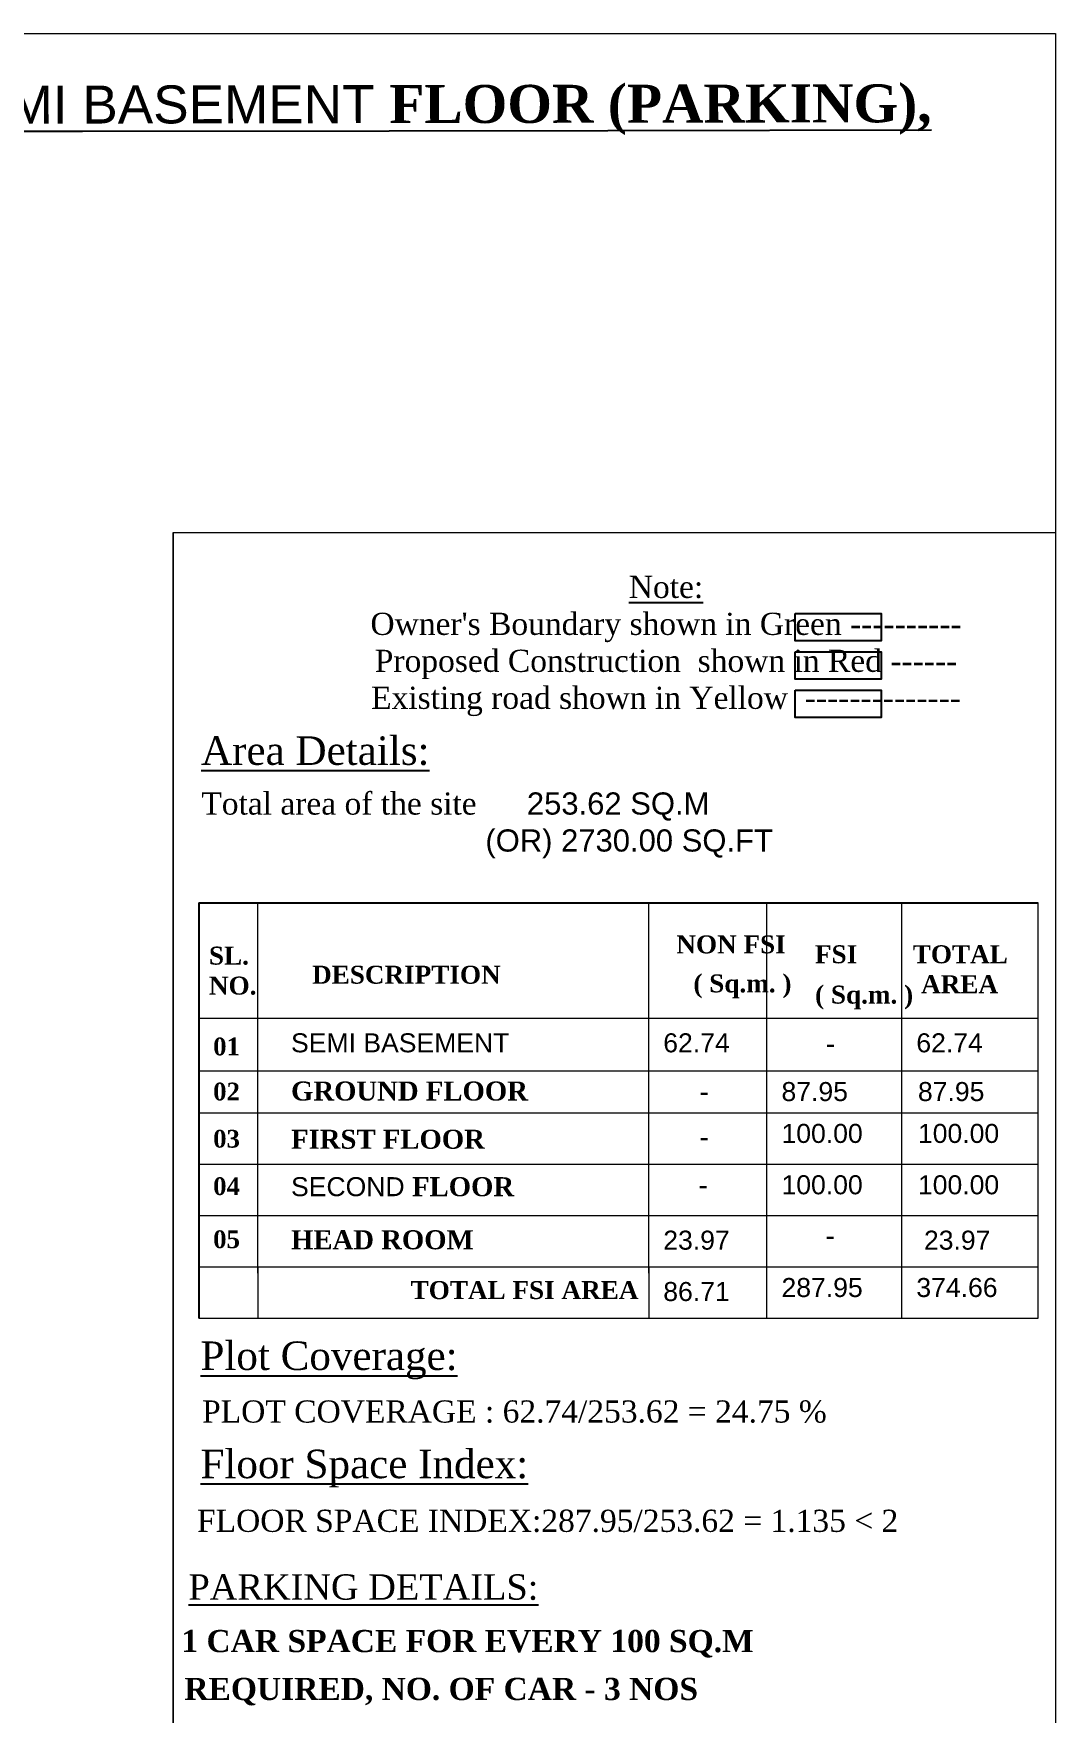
# Model space of a CAD drawing. Header units: metres. Extents: x -478 to 9074, y -2171 to 1762.
# Drawn here: x 9036.45 to 9052.58, y 78.96 to 105.47 of the extents above; entities that cross this region are included whole.
import ezdxf

# ---------------------------------------------------------------- set-up
doc = ezdxf.new("R2010")
doc.units = ezdxf.units.M
doc.header["$MEASUREMENT"] = 0
doc.styles.add('S', font='swiss.ttf')
doc.styles.get("Standard").update_dxf_attribs({"font": 'times.ttf'})
doc.styles.add('style1', font='times.ttf', dxfattribs={"height": 11})

msp = doc.modelspace()

# ---------------------------------------------------------------- linework, layer by layer
at = {"lineweight": 20}
for p, q in [((9038.65476, 86.94669), (9038.65476, 97.59901)), ((9038.65476, 97.59901), (9052.57667, 97.59901)), ((9038.65476, 86.23656), (9038.65476, 97.59901)), ((9038.65476, 97.59901), (9038.65476, 36.80279)), ((9039.99223, 85.91374), (9039.99223, 91.75612)), ((9046.15832, 85.91374), (9046.15832, 91.75612)), ((9048.02402, 85.20255), (9048.02402, 91.75612)), ((9050.15208, 85.20255), (9050.15208, 91.75612)), ((9052.30544, 85.20255), (9052.30544, 91.75612)), ((9039.06108, 89.93785), (9052.30544, 89.93785)), ((9039.06108, 89.10527), (9052.30544, 89.10527)), ((9039.06108, 88.44453), (9052.30544, 88.44453)), ((9038.65476, 64.45579), (9038.65476, 87.96199)), ((9039.06108, 87.63403), (9052.30544, 87.63403)), ((9039.06108, 86.82354), (9052.30544, 86.82354)), ((9039.06108, 86.01304), (9048.65046, 86.01304)), ((9039.06108, 86.01304), (9048.65046, 86.01304)), ((9039.06108, 86.01304), (9048.65046, 86.01304)), ((9039.06108, 86.01304), (9052.30544, 86.01304)), ((9039.99223, 86.01304), (9039.99223, 85.20255)), ((9046.15832, 86.01304), (9046.15832, 85.20255)), ((9039.06108, 85.41561), (9039.06108, 85.20255)), ((9039.06108, 85.20255), (9052.30544, 85.20255))]:
    msp.add_line(p, q, dxfattribs=at)
at = {"lineweight": -2}
for q in [(9052.30544, 91.75612), (9039.06108, 85.20255)]:
    msp.add_line((9039.06108, 91.75612), q, dxfattribs=at)
at = {"lineweight": 20}
msp.add_lwpolyline([(8976.68046, 105.47402), (9052.57667, 105.47402), (9052.57667, 36.80279), (8976.68046, 36.80279)], close=True, dxfattribs=at)
at = {"lineweight": -2}
for points in [[(9048.47148, 96.32166), (9049.82735, 96.32166), (9049.82735, 95.88917), (9048.47148, 95.88917)], [(9048.47148, 95.71987), (9049.82735, 95.71987), (9049.82735, 95.28738), (9048.47148, 95.28738)], [(9048.47148, 95.11168), (9049.82735, 95.11168), (9049.82735, 94.67919), (9048.47148, 94.67919)]]:
    msp.add_lwpolyline(points, close=True, dxfattribs=at)

# ---------------------------------------------------------------- texts
at = {"lineweight": -2, "style": 'style1'}
for s, p in [('%%UArea Details:', (9039.09475, 93.93375)), ('%%UPlot Coverage:', (9039.08494, 84.38451)), ('%%UFloor Space Index:', (9039.08526, 82.67718))]:
    msp.add_text(s, height=0.45, dxfattribs=at).set_placement(p)
at = {"lineweight": -2}
msp.add_text('%%UPARKING DETAILS:', height=0.4, dxfattribs=at).set_placement((9038.89618, 80.7599))
at = {"linetype": 'Continuous', "lineweight": -2, "insert": (8977.06027, 104.56182), "char_height": 0.6, "width": 76.6988608, "attachment_point": 1, "rotation": 0.088033, "line_spacing_factor": 1.68}
msp.add_mtext('\\A1;{\\fTimes New Roman|b1|i0|c0|p18;\\LPLAN SHOWING THE PROPOSED CONSTRUCTION OF RCC TERRACED ROOF COMMERCIAL BUILDING ( CONSULTING OFFICE) IN \\fSwis721 BT|b0|i0|c0|p34;SEMI BASEMENT \\fTimes New Roman|b1|i0|c0|p18;FLOOR (PARKING), \\PGROUND,FIRST & SECOND FLOOR AT T. S. NO.55/1, BLOCK NO : 05, KALINJUR ,GANDHI NAGAR, KATPADI TALUK, \\PVELLORE CITY MUNICIPAL CORPORATION.}', dxfattribs=at)
at = {"style": 'style1'}
for s, insert, char_height, width, attachment_point in [("{\\L\\C7;Note:\\l\\P}Owner's Boundary shown in Green ----------\\PProposed Construction  shown in Red ------\\PExisting road shown in Yellow  --------------", (9046.43214, 96.91798), 0.35, 14.775, 2), ('\\pt1.70204;{\\fTimes New Roman|b1|i0|c0|p18; NON FSI }', (9048.32126, 91.24289), 0.2836735, 2.6793524, 3), ('{\\fTimes New Roman|b1|i0|c0|p18;SL.\\PNO.}', (9039.21905, 91.06523), 0.2836735, 0.6800927, 1), ('{\\fTimes New Roman|b1|i0|c0|p18;\\W7.69937; \\W1;    FSI}', (9047.52919, 91.08671), 0.2836735, 2.6793524, 1), ('{\\fTimes New Roman|b1|i0|c0|p18;\\W5.90738; \\W1;TOTAL \\P{\\W7.136868; }AREA}', (9049.69282, 91.08671), 0.2836735, 2.6793524, 1), ('\\pt1.70204;{\\fTimes New Roman|b1|i0|c0|p18;DESCRIPTION}', (9040.84662, 90.76435), 0.2836735, 2.6793524, 1), ('\\pt1.70204;{\\fTimes New Roman|b1|i0|c0|p18;( Sq.m. )}', (9048.41159, 90.62697), 0.2836735, 2.6793524, 3), ('\\pt1.70204;{\\fTimes New Roman|b1|i0|c0|p18;( Sq.m. )}', (9050.33182, 90.45001), 0.2836735, 2.6793524, 3), ('{\\fTimes New Roman|b1|i0|c0|p18;01}', (9039.28537, 89.62966), 0.28, 0.6178918, 1), ('\\A1;{\\fSwis721 BT|b0|i0|c0|p34;SEMI BASEMENT}', (9040.51444, 89.69752), 0.3, 12.0936156, 1), ('\\A1;{\\fSwis721 BT|b0|i0|c0|p34;62.74}', (9046.38854, 89.69752), 0.3, 2.1078834, 1), ('\\A1;{\\fSwis721 BT|b0|i0|c0|p34;62.74}', (9050.3823, 89.69752), 0.3, 2.1078834, 1), ('{\\fTimes New Roman|b1|i0|c0|p18;-}', (9049.09872, 89.68277), 0.2836735, 1.4099812, 3), ('{\\fTimes New Roman|b1|i0|c0|p18;02}', (9039.28537, 88.91872), 0.28, 0.6178918, 1), ('{\\fTimes New Roman|b1|i0|c0|p18;GROUND FLOOR}', (9040.51444, 88.93681), 0.3, 12.0936156, 1), ('\\A1;{\\fSwis721 BT|b0|i0|c0|p34;87.95}', (9048.25425, 88.92826), 0.3, 2.1078834, 1), ('\\A1;{\\fSwis721 BT|b0|i0|c0|p34;87.95}', (9050.40761, 88.92826), 0.3, 2.1078834, 1), ('{\\fTimes New Roman|b1|i0|c0|p18;-}', (9047.10425, 88.92179), 0.2836735, 1.4099812, 3), ('{\\fTimes New Roman|b1|i0|c0|p18;03}', (9039.28537, 88.17379), 0.28, 0.6178918, 1), ('{\\fTimes New Roman|b1|i0|c0|p18;FIRST FLOOR}', (9040.51444, 88.17583), 0.3, 12.0936156, 1), ('{\\fTimes New Roman|b1|i0|c0|p18;-}', (9047.10425, 88.20913), 0.2836735, 1.4099812, 3), ('\\A1;{\\fSwis721 BT|b0|i0|c0|p34;100.00}', (9048.25425, 88.26752), 0.3, 2.1078834, 1), ('\\A1;{\\fSwis721 BT|b0|i0|c0|p34;\\C7;100.00}', (9050.40761, 88.26752), 0.3, 2.1078834, 1), ('{\\fTimes New Roman|b1|i0|c0|p18;04}', (9039.28537, 87.42533), 0.28, 0.6178918, 1), ('\\A1;{\\fSwis721 BT|b0|i0|c0|p34;\\C7;SECOND \\A0;\\fTimes New Roman|b1|i0|c0|p18;\\C0;FLOOR}', (9040.51444, 87.42737), 0.3, 3.9239494, 1), ('{\\fTimes New Roman|b1|i0|c0|p18;-}', (9047.09066, 87.44886), 0.2836735, 1.4099812, 3), ('\\A1;{\\fSwis721 BT|b0|i0|c0|p34;100.00}', (9048.25425, 87.45702), 0.3, 2.1078834, 1), ('\\A1;{\\fSwis721 BT|b0|i0|c0|p34;100.00}', (9050.40761, 87.45702), 0.3, 2.1078834, 1), ('{\\fTimes New Roman|b1|i0|c0|p18;05}', (9039.28537, 86.58758), 0.28, 0.6178918, 1), ('{\\fTimes New Roman|b1|i0|c0|p18;HEAD ROOM}', (9040.51444, 86.58962), 0.3, 12.0936156, 1), ('\\A1;{\\fSwis721 BT|b0|i0|c0|p34;\\C7;23.97}', (9046.38854, 86.58321), 0.3, 2.1078834, 1), ('{\\fTimes New Roman|b1|i0|c0|p18;-}', (9049.09491, 86.65125), 0.2836735, 1.4099812, 3), ('\\A1;{\\fSwis721 BT|b0|i0|c0|p34;\\C7;23.97}', (9050.50254, 86.58321), 0.3, 2.1078834, 1), ('{\\fTimes New Roman|b1|i0|c0|p18;TOTAL FSI AREA}', (9045.99652, 85.78738), 0.2836735, 8.379728, 3), ('\\A1;{\\fSwis721 BT|b0|i0|c0|p34;\\C7;86.71}', (9046.38854, 85.77271), 0.3, 2.1078834, 1), ('\\A1;{\\fSwis721 BT|b0|i0|c0|p34;\\C7;287.95}', (9048.25425, 85.83603), 0.3, 2.1078834, 1), ('\\A1;{\\fSwis721 BT|b0|i0|c0|p34;\\C7;374.66}', (9050.3823, 85.83603), 0.3, 2.1078834, 1)]:
    msp.add_mtext(s, dxfattribs=dict(at, insert=insert, char_height=char_height, width=width, attachment_point=attachment_point))
at = {"lineweight": -2, "char_height": 0.35, "attachment_point": 1, "style": 'S'}
for s, insert, width in [('\\A1;{\\fTimes New Roman|b0|i0|c0|p18;Total area of the site \\A0;     \\A1;\\fSwis721 BT|b0|i0|c0|p34;\\C7;253.62 SQ.M \\P                                 (OR) 2730.00 SQ.FT\\A0;\\fTimes New Roman|b0|i0|c0|p18;\\C0;              }', (9039.09889, 93.49902), 14.597564), ('\\A1;{\\fTimes New Roman|b0|i0|c0|p18;PLOT COVERAGE : 62.74/253.62 = 24.75 %}', (9039.11069, 83.90452), 14.597564), ('\\A1;\\pt6.3;{\\fTimes New Roman|b0|i0|c0|p18;FLOOR SPACE INDEX:287.95\\C0;/253.62 = 1.135 < 2}', (9039.0306, 82.17968), 14.8254633)]:
    msp.add_mtext(s, dxfattribs=dict(at, insert=insert, width=width))
at = {"linetype": 'Continuous', "char_height": 0.35, "width": 14.2428202, "attachment_point": 1}
for s, insert in [('\\A1;{\\fTimes New Roman|b1|i0|c0|p18;1 CAR SPACE FOR EVERY 100 SQ.M}', (9038.78402, 80.28173)), ('\\A1;{\\fTimes New Roman|b1|i0|c0|p18;REQUIRED, NO. OF CAR - 3 NOS}', (9038.83101, 79.5261))]:
    msp.add_mtext(s, dxfattribs=dict(at, insert=insert))

doc.saveas('drawing.dxf')
